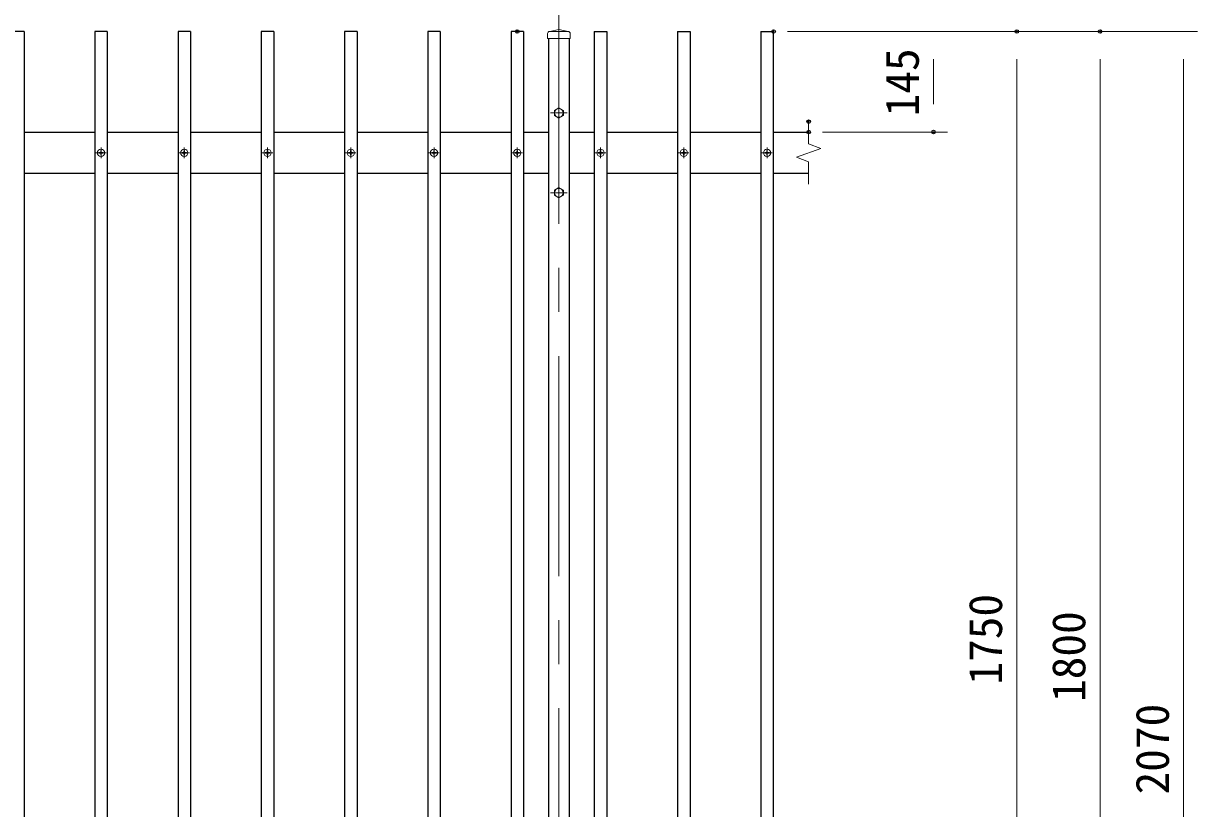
# Model space of a CAD drawing. Units: millimetres, scale not verified. Extents: x -4200 to 4200, y -2970 to 2970.
# Drawn here: x -2303 to -610, y 359 to 1491 of the extents above; entities that cross this region are included whole.
import ezdxf
from ezdxf.enums import TextEntityAlignment as Align

# ---------------------------------------------------------------- set-up
doc = ezdxf.new("R2010")
doc.units = ezdxf.units.MM
doc.header["$LTSCALE"] = 10
doc.header["$PDMODE"] = 32
doc.header["$PDSIZE"] = 5
doc.linetypes.add('USER1', pattern=[50.8, 31.75, -6.35, 6.35, -6.35])
for name, color, linetype, lineweight in [('0-2_D-BMK', 2, 'USER1', 13), ('0-5_D-STR1', 1, 'Continuous', 25), ('0-6_D-STR3', 3, 'Continuous', 13), ('0-8_D-STR-DIM', 7, 'Continuous', 13)]:
    doc.layers.add(name, color=color, linetype=linetype, lineweight=lineweight)
doc.layers.add('0-A_Defpoints', color=8, linetype='Continuous')
doc.styles.add('ＭＳ ゴシック', font='')
doc.styles.get('ＭＳ ゴシック').set_extended_font_data('MS Gothic')

msp = doc.modelspace()

# ---------------------------------------------------------------- linework, layer by layer
at = {"layer": '0-2_D-BMK'}
for p, q in [((-1530.77, 1519.65), (-1530.77, -640.35)), ((-1518.77, 1362.15), (-1542.77, 1362.15)), ((-2183.27, 1304.65), (-2198.27, 1304.65)), ((-2190.77, 1312.15), (-2190.77, 1297.15)), ((-2063.27, 1304.65), (-2078.27, 1304.65)), ((-2070.77, 1312.15), (-2070.77, 1297.15)), ((-1943.27, 1304.65), (-1958.27, 1304.65)), ((-1950.77, 1312.15), (-1950.77, 1297.15)), ((-1823.27, 1304.65), (-1838.27, 1304.65)), ((-1830.77, 1312.15), (-1830.77, 1297.15)), ((-1703.27, 1304.65), (-1718.27, 1304.65)), ((-1710.77, 1312.15), (-1710.77, 1297.15)), ((-1583.27, 1304.65), (-1598.27, 1304.65)), ((-1590.77, 1312.15), (-1590.77, 1297.15)), ((-1463.27, 1304.65), (-1478.27, 1304.65)), ((-1470.77, 1312.15), (-1470.77, 1297.15)), ((-1343.27, 1304.65), (-1358.27, 1304.65)), ((-1350.77, 1312.15), (-1350.77, 1297.15)), ((-1223.27, 1304.65), (-1238.27, 1304.65)), ((-1230.77, 1312.15), (-1230.77, 1297.15)), ((-1518.77, 1247.15), (-1542.77, 1247.15))]:
    msp.add_line(p, q, dxfattribs=at)
at = {"layer": '0-5_D-STR1'}
for p, q in [((-2301.77, 1479.65), (-2319.77, 1479.65)), ((-2301.77, 1479.65), (-2301.77, -270.35)), ((-2199.77, 1479.65), (-2199.77, -270.35)), ((-2181.77, 1479.65), (-2199.77, 1479.65)), ((-2181.77, 1479.65), (-2181.77, -270.35)), ((-2079.77, 1479.65), (-2079.77, -270.35)), ((-2061.77, 1479.65), (-2079.77, 1479.65)), ((-2061.77, 1479.65), (-2061.77, -270.35)), ((-1959.77, 1479.65), (-1959.77, -270.35)), ((-1941.77, 1479.65), (-1959.77, 1479.65)), ((-1941.77, 1479.65), (-1941.77, -270.35)), ((-1839.77, 1479.65), (-1839.77, -270.35)), ((-1821.77, 1479.65), (-1839.77, 1479.65)), ((-1821.77, 1479.65), (-1821.77, -270.35)), ((-1719.77, 1479.65), (-1719.77, -270.35)), ((-1701.77, 1479.65), (-1719.77, 1479.65)), ((-1701.77, 1479.65), (-1701.77, -270.35)), ((-1599.77, 1479.65), (-1599.77, -270.35)), ((-1581.77, 1479.65), (-1599.77, 1479.65)), ((-1581.77, 1479.65), (-1581.77, -270.35)), ((-1479.77, 1479.65), (-1479.77, -270.35)), ((-1479.77, 1479.65), (-1461.77, 1479.65)), ((-1461.77, 1479.65), (-1461.77, -270.35)), ((-1359.77, 1479.65), (-1359.77, -270.35)), ((-1359.77, 1479.65), (-1341.77, 1479.65)), ((-1341.77, 1479.65), (-1341.77, -270.35)), ((-1239.77, 1479.65), (-1239.77, -270.35)), ((-1239.77, 1479.65), (-1221.77, 1479.65)), ((-1221.77, 1479.65), (-1221.77, -270.35)), ((-1545.77, 1469.65), (-1545.77, -590.35)), ((-1515.77, 1469.65), (-1515.77, -590.35)), ((-2301.77, 1334.65), (-2199.77, 1334.65)), ((-2181.77, 1334.65), (-2079.77, 1334.65)), ((-2061.77, 1334.65), (-1959.77, 1334.65)), ((-1941.77, 1334.65), (-1839.77, 1334.65)), ((-1821.77, 1334.65), (-1719.77, 1334.65)), ((-1701.77, 1334.65), (-1599.77, 1334.65)), ((-1581.77, 1334.65), (-1545.77, 1334.65)), ((-1515.77, 1334.65), (-1479.77, 1334.65)), ((-1461.77, 1334.65), (-1359.77, 1334.65)), ((-1341.77, 1334.65), (-1239.77, 1334.65)), ((-1221.77, 1334.65), (-1170.77, 1334.65)), ((-2199.77, 1274.65), (-2301.77, 1274.65)), ((-2079.77, 1274.65), (-2181.77, 1274.65)), ((-1959.77, 1274.65), (-2061.77, 1274.65)), ((-1839.77, 1274.65), (-1941.77, 1274.65)), ((-1719.77, 1274.65), (-1821.77, 1274.65)), ((-1599.77, 1274.65), (-1701.77, 1274.65)), ((-1545.77, 1274.65), (-1581.77, 1274.65)), ((-1479.77, 1274.65), (-1515.77, 1274.65)), ((-1359.77, 1274.65), (-1461.77, 1274.65)), ((-1239.77, 1274.65), (-1341.77, 1274.65)), ((-1170.77, 1274.65), (-1221.77, 1274.65))]:
    msp.add_line(p, q, dxfattribs=at)
at = {"layer": '0-6_D-STR3'}
for p, q in [((-1547.02, 1476.65), (-1547.02, 1469.65)), ((-1530.77, 1482.65), (-1544.02, 1479.65)), ((-1544.02, 1479.65), (-1517.52, 1479.65)), ((-1530.77, 1482.65), (-1517.52, 1479.65)), ((-1514.52, 1476.65), (-1514.52, 1469.65)), ((-1547.02, 1469.65), (-1514.52, 1469.65)), ((-2192.6, 1305.04), (-2194.12, 1305.02)), ((-2194.12, 1305.02), (-2194.12, 1304.29)), ((-2194.12, 1305.02), (-2194.12, 1304.29)), ((-2192.6, 1304.26), (-2194.12, 1304.29)), ((-2191.68, 1305.52), (-2192.6, 1305.04)), ((-2191.68, 1303.79), (-2192.6, 1304.26)), ((-2191.66, 1305.53), (-2191.17, 1306.46)), ((-2191.66, 1303.77), (-2191.17, 1302.85)), ((-2191.14, 1308), (-2191.17, 1306.46)), ((-2191.17, 1308), (-2190.41, 1308)), ((-2190.41, 1308), (-2190.38, 1306.46)), ((-2189.89, 1305.53), (-2190.38, 1306.46)), ((-2189.89, 1303.77), (-2190.38, 1302.85)), ((-2189.87, 1305.52), (-2188.95, 1305.04)), ((-2189.87, 1303.79), (-2188.95, 1304.26)), ((-2188.95, 1304.26), (-2187.42, 1304.29)), ((-2072.6, 1305.04), (-2074.12, 1305.02)), ((-2074.12, 1305.02), (-2074.12, 1304.29)), ((-2074.12, 1305.02), (-2074.12, 1304.29)), ((-2072.6, 1304.26), (-2074.12, 1304.29)), ((-2071.68, 1305.52), (-2072.6, 1305.04)), ((-2071.68, 1303.79), (-2072.6, 1304.26)), ((-2071.66, 1305.53), (-2071.17, 1306.46)), ((-2071.66, 1303.77), (-2071.17, 1302.85)), ((-2071.14, 1308), (-2071.17, 1306.46)), ((-2071.17, 1308), (-2070.41, 1308)), ((-2070.41, 1308), (-2070.38, 1306.46)), ((-2069.89, 1305.53), (-2070.38, 1306.46)), ((-2069.89, 1303.77), (-2070.38, 1302.85)), ((-2069.87, 1305.52), (-2068.95, 1305.04)), ((-2069.87, 1303.79), (-2068.95, 1304.26)), ((-2068.95, 1304.26), (-2067.42, 1304.29)), ((-1952.6, 1305.04), (-1954.12, 1305.02)), ((-1954.12, 1305.02), (-1954.12, 1304.29)), ((-1954.12, 1305.02), (-1954.12, 1304.29)), ((-1952.6, 1304.26), (-1954.12, 1304.29)), ((-1951.68, 1305.52), (-1952.6, 1305.04)), ((-1951.68, 1303.79), (-1952.6, 1304.26)), ((-1951.66, 1305.53), (-1951.17, 1306.46)), ((-1951.66, 1303.77), (-1951.17, 1302.85)), ((-1951.14, 1308), (-1951.17, 1306.46)), ((-1951.17, 1308), (-1950.41, 1308)), ((-1950.41, 1308), (-1950.38, 1306.46)), ((-1949.89, 1305.53), (-1950.38, 1306.46)), ((-1949.89, 1303.77), (-1950.38, 1302.85)), ((-1949.87, 1305.52), (-1948.95, 1305.04)), ((-1949.87, 1303.79), (-1948.95, 1304.26)), ((-1948.95, 1304.26), (-1947.42, 1304.29)), ((-1832.6, 1305.04), (-1834.12, 1305.02)), ((-1834.12, 1305.02), (-1834.12, 1304.29)), ((-1834.12, 1305.02), (-1834.12, 1304.29)), ((-1832.6, 1304.26), (-1834.12, 1304.29)), ((-1831.68, 1305.52), (-1832.6, 1305.04)), ((-1831.68, 1303.79), (-1832.6, 1304.26)), ((-1831.66, 1305.53), (-1831.17, 1306.46)), ((-1831.66, 1303.77), (-1831.17, 1302.85)), ((-1831.14, 1308), (-1831.17, 1306.46)), ((-1831.17, 1308), (-1830.41, 1308)), ((-1830.41, 1308), (-1830.38, 1306.46)), ((-1829.89, 1305.53), (-1830.38, 1306.46)), ((-1829.89, 1303.77), (-1830.38, 1302.85)), ((-1829.87, 1305.52), (-1828.95, 1305.04)), ((-1829.87, 1303.79), (-1828.95, 1304.26)), ((-1828.95, 1304.26), (-1827.42, 1304.29)), ((-1712.6, 1305.04), (-1714.12, 1305.02)), ((-1714.12, 1305.02), (-1714.12, 1304.29)), ((-1714.12, 1305.02), (-1714.12, 1304.29)), ((-1712.6, 1304.26), (-1714.12, 1304.29)), ((-1711.68, 1305.52), (-1712.6, 1305.04)), ((-1711.68, 1303.79), (-1712.6, 1304.26)), ((-1711.66, 1305.53), (-1711.17, 1306.46)), ((-1711.66, 1303.77), (-1711.17, 1302.85)), ((-1711.14, 1308), (-1711.17, 1306.46)), ((-1711.17, 1308), (-1710.41, 1308)), ((-1710.41, 1308), (-1710.38, 1306.46)), ((-1709.89, 1305.53), (-1710.38, 1306.46)), ((-1709.89, 1303.77), (-1710.38, 1302.85)), ((-1709.87, 1305.52), (-1708.95, 1305.04)), ((-1709.87, 1303.79), (-1708.95, 1304.26)), ((-1708.95, 1304.26), (-1707.42, 1304.29)), ((-1592.6, 1305.04), (-1594.12, 1305.02)), ((-1594.12, 1305.02), (-1594.12, 1304.29)), ((-1594.12, 1305.02), (-1594.12, 1304.29)), ((-1592.6, 1304.26), (-1594.12, 1304.29)), ((-1591.68, 1305.52), (-1592.6, 1305.04)), ((-1591.68, 1303.79), (-1592.6, 1304.26)), ((-1591.66, 1305.53), (-1591.17, 1306.46)), ((-1591.66, 1303.77), (-1591.17, 1302.85)), ((-1591.14, 1308), (-1591.17, 1306.46)), ((-1591.17, 1308), (-1590.41, 1308)), ((-1590.41, 1308), (-1590.38, 1306.46)), ((-1589.89, 1305.53), (-1590.38, 1306.46)), ((-1589.89, 1303.77), (-1590.38, 1302.85)), ((-1589.87, 1305.52), (-1588.95, 1305.04)), ((-1589.87, 1303.79), (-1588.95, 1304.26)), ((-1588.95, 1304.26), (-1587.42, 1304.29)), ((-1472.6, 1305.04), (-1474.12, 1305.02)), ((-1474.12, 1305.02), (-1474.12, 1304.29)), ((-1474.12, 1305.02), (-1474.12, 1304.29)), ((-1472.6, 1304.26), (-1474.12, 1304.29)), ((-1471.68, 1305.52), (-1472.6, 1305.04)), ((-1471.68, 1303.79), (-1472.6, 1304.26)), ((-1471.66, 1305.53), (-1471.17, 1306.46)), ((-1471.66, 1303.77), (-1471.17, 1302.85)), ((-1471.14, 1308), (-1471.17, 1306.46)), ((-1471.17, 1308), (-1470.41, 1308)), ((-1470.41, 1308), (-1470.38, 1306.46)), ((-1469.89, 1305.53), (-1470.38, 1306.46)), ((-1469.89, 1303.77), (-1470.38, 1302.85)), ((-1469.87, 1305.52), (-1468.95, 1305.04)), ((-1469.87, 1303.79), (-1468.95, 1304.26)), ((-1468.95, 1304.26), (-1467.42, 1304.29)), ((-1352.6, 1305.04), (-1354.12, 1305.02)), ((-1354.12, 1305.02), (-1354.12, 1304.29)), ((-1354.12, 1305.02), (-1354.12, 1304.29)), ((-1352.6, 1304.26), (-1354.12, 1304.29)), ((-1351.68, 1305.52), (-1352.6, 1305.04)), ((-1351.68, 1303.79), (-1352.6, 1304.26)), ((-1351.66, 1305.53), (-1351.17, 1306.46)), ((-1351.66, 1303.77), (-1351.17, 1302.85)), ((-1351.14, 1308), (-1351.17, 1306.46)), ((-1351.17, 1308), (-1350.41, 1308)), ((-1350.41, 1308), (-1350.38, 1306.46)), ((-1349.89, 1305.53), (-1350.38, 1306.46)), ((-1349.89, 1303.77), (-1350.38, 1302.85)), ((-1349.87, 1305.52), (-1348.95, 1305.04)), ((-1349.87, 1303.79), (-1348.95, 1304.26)), ((-1348.95, 1304.26), (-1347.42, 1304.29)), ((-1232.6, 1305.04), (-1234.12, 1305.02)), ((-1234.12, 1305.02), (-1234.12, 1304.29)), ((-1234.12, 1305.02), (-1234.12, 1304.29)), ((-1232.6, 1304.26), (-1234.12, 1304.29)), ((-1231.68, 1305.52), (-1232.6, 1305.04)), ((-1231.68, 1303.79), (-1232.6, 1304.26)), ((-1231.66, 1305.53), (-1231.17, 1306.46)), ((-1231.66, 1303.77), (-1231.17, 1302.85)), ((-1231.14, 1308), (-1231.17, 1306.46)), ((-1231.17, 1308), (-1230.41, 1308)), ((-1230.41, 1308), (-1230.38, 1306.46)), ((-1229.89, 1305.53), (-1230.38, 1306.46)), ((-1229.89, 1303.77), (-1230.38, 1302.85)), ((-1229.87, 1305.52), (-1228.95, 1305.04)), ((-1229.87, 1303.79), (-1228.95, 1304.26)), ((-1228.95, 1304.26), (-1227.42, 1304.29)), ((-2191.14, 1301.3), (-2191.17, 1302.85)), ((-2191.14, 1301.3), (-2190.41, 1301.3)), ((-2190.41, 1301.3), (-2190.38, 1302.85)), ((-2071.14, 1301.3), (-2071.17, 1302.85)), ((-2071.14, 1301.3), (-2070.41, 1301.3)), ((-2070.41, 1301.3), (-2070.38, 1302.85)), ((-1951.14, 1301.3), (-1951.17, 1302.85)), ((-1951.14, 1301.3), (-1950.41, 1301.3)), ((-1950.41, 1301.3), (-1950.38, 1302.85)), ((-1831.14, 1301.3), (-1831.17, 1302.85)), ((-1831.14, 1301.3), (-1830.41, 1301.3)), ((-1830.41, 1301.3), (-1830.38, 1302.85)), ((-1711.14, 1301.3), (-1711.17, 1302.85)), ((-1711.14, 1301.3), (-1710.41, 1301.3)), ((-1710.41, 1301.3), (-1710.38, 1302.85)), ((-1591.14, 1301.3), (-1591.17, 1302.85)), ((-1591.14, 1301.3), (-1590.41, 1301.3)), ((-1590.41, 1301.3), (-1590.38, 1302.85)), ((-1471.14, 1301.3), (-1471.17, 1302.85)), ((-1471.14, 1301.3), (-1470.41, 1301.3)), ((-1470.41, 1301.3), (-1470.38, 1302.85)), ((-1351.14, 1301.3), (-1351.17, 1302.85)), ((-1351.14, 1301.3), (-1350.41, 1301.3)), ((-1350.41, 1301.3), (-1350.38, 1302.85)), ((-1231.14, 1301.3), (-1231.17, 1302.85)), ((-1231.14, 1301.3), (-1230.41, 1301.3)), ((-1230.41, 1301.3), (-1230.38, 1302.85))]:
    msp.add_line(p, q, dxfattribs=at)
for points in [[(-1524.27, 1365.9), (-1530.77, 1369.66), (-1537.27, 1365.9), (-1537.27, 1358.4), (-1530.77, 1354.65), (-1524.27, 1358.4)], [(-1524.27, 1250.9), (-1530.77, 1254.66), (-1537.27, 1250.9), (-1537.27, 1243.4), (-1530.77, 1239.65), (-1524.27, 1243.4)]]:
    msp.add_lwpolyline(points, close=True, dxfattribs=at)
for points in [[(-2188.95, 1305.04), (-2187.42, 1305.02), (-2187.42, 1304.29)], [(-2068.95, 1305.04), (-2067.42, 1305.02), (-2067.42, 1304.29)], [(-1948.95, 1305.04), (-1947.42, 1305.02), (-1947.42, 1304.29)], [(-1828.95, 1305.04), (-1827.42, 1305.02), (-1827.42, 1304.29)], [(-1708.95, 1305.04), (-1707.42, 1305.02), (-1707.42, 1304.29)], [(-1588.95, 1305.04), (-1587.42, 1305.02), (-1587.42, 1304.29)], [(-1468.95, 1305.04), (-1467.42, 1305.02), (-1467.42, 1304.29)], [(-1348.95, 1305.04), (-1347.42, 1305.02), (-1347.42, 1304.29)], [(-1228.95, 1305.04), (-1227.42, 1305.02), (-1227.42, 1304.29)]]:
    msp.add_lwpolyline(points, dxfattribs=at)
for centre, radius in [((-1530.77, 1362.15), 6.25), ((-2190.77, 1304.65), 5.25), ((-2070.77, 1304.65), 5.25), ((-1950.77, 1304.65), 5.25), ((-1830.77, 1304.65), 5.25), ((-1710.77, 1304.65), 5.25), ((-1590.77, 1304.65), 5.25), ((-1470.77, 1304.65), 5.25), ((-1350.77, 1304.65), 5.25), ((-1230.77, 1304.65), 5.25), ((-1530.77, 1247.15), 6.25)]:
    msp.add_circle(centre, radius, dxfattribs=at)
for centre, start, end in [((-1544.02, 1476.65), 90, 180), ((-1517.52, 1476.65), 0, 90)]:
    msp.add_arc(centre, 3, start, end, dxfattribs=at)
at = {"layer": '0-8_D-STR-DIM'}
for p, q in [((-1201.27, 1479.65), (-850.77, 1479.65)), ((-1201.27, 1479.65), (-730.77, 1479.65)), ((-1201.27, 1479.65), (-610.25, 1479.65)), ((-1201.27, 1479.65), (-970.77, 1479.65)), ((-990.77, 1439.65), (-990.77, 1374.65)), ((-870.77, -230.35), (-870.77, 1439.65)), ((-750.77, -280.35), (-750.77, 1439.65)), ((-630.25, 1439.65), (-630.25, -550.35)), ((-1170.77, 1349.65), (-1170.77, 1317.48)), ((-1150.77, 1334.65), (-970.77, 1334.65)), ((-1188.39, 1298.24), (-1153.15, 1311.06)), ((-1153.15, 1311.06), (-1170.77, 1317.48)), ((-1170.77, 1291.83), (-1188.39, 1298.24)), ((-1170.77, 1291.83), (-1170.77, 1259.65))]:
    msp.add_line(p, q, dxfattribs=at)
at = {"layer": '0-A_Defpoints'}
for p in [(-1590.77, 1479.65), (-1221.27, 1479.65), (-870.77, 1479.65), (-750.77, 1479.65), (-1170.77, 1349.65), (-1170.77, 1334.65), (-990.77, 1334.65)]:
    msp.add_point(p, dxfattribs=at)

# ---------------------------------------------------------------- texts
at = {"layer": '0-8_D-STR-DIM', "style": 'ＭＳ ゴシック'}
for s, p in [('145', (-997.52, 1357.15)), ('1750', (-877.52, 537.75)), ('1800', (-757.52, 512.75)), ('2070', (-637, 379.4))]:
    msp.add_text(s, height=48.09, rotation=90, dxfattribs=at).set_placement(p, align=Align.BOTTOM_LEFT)

doc.saveas('drawing.dxf')
